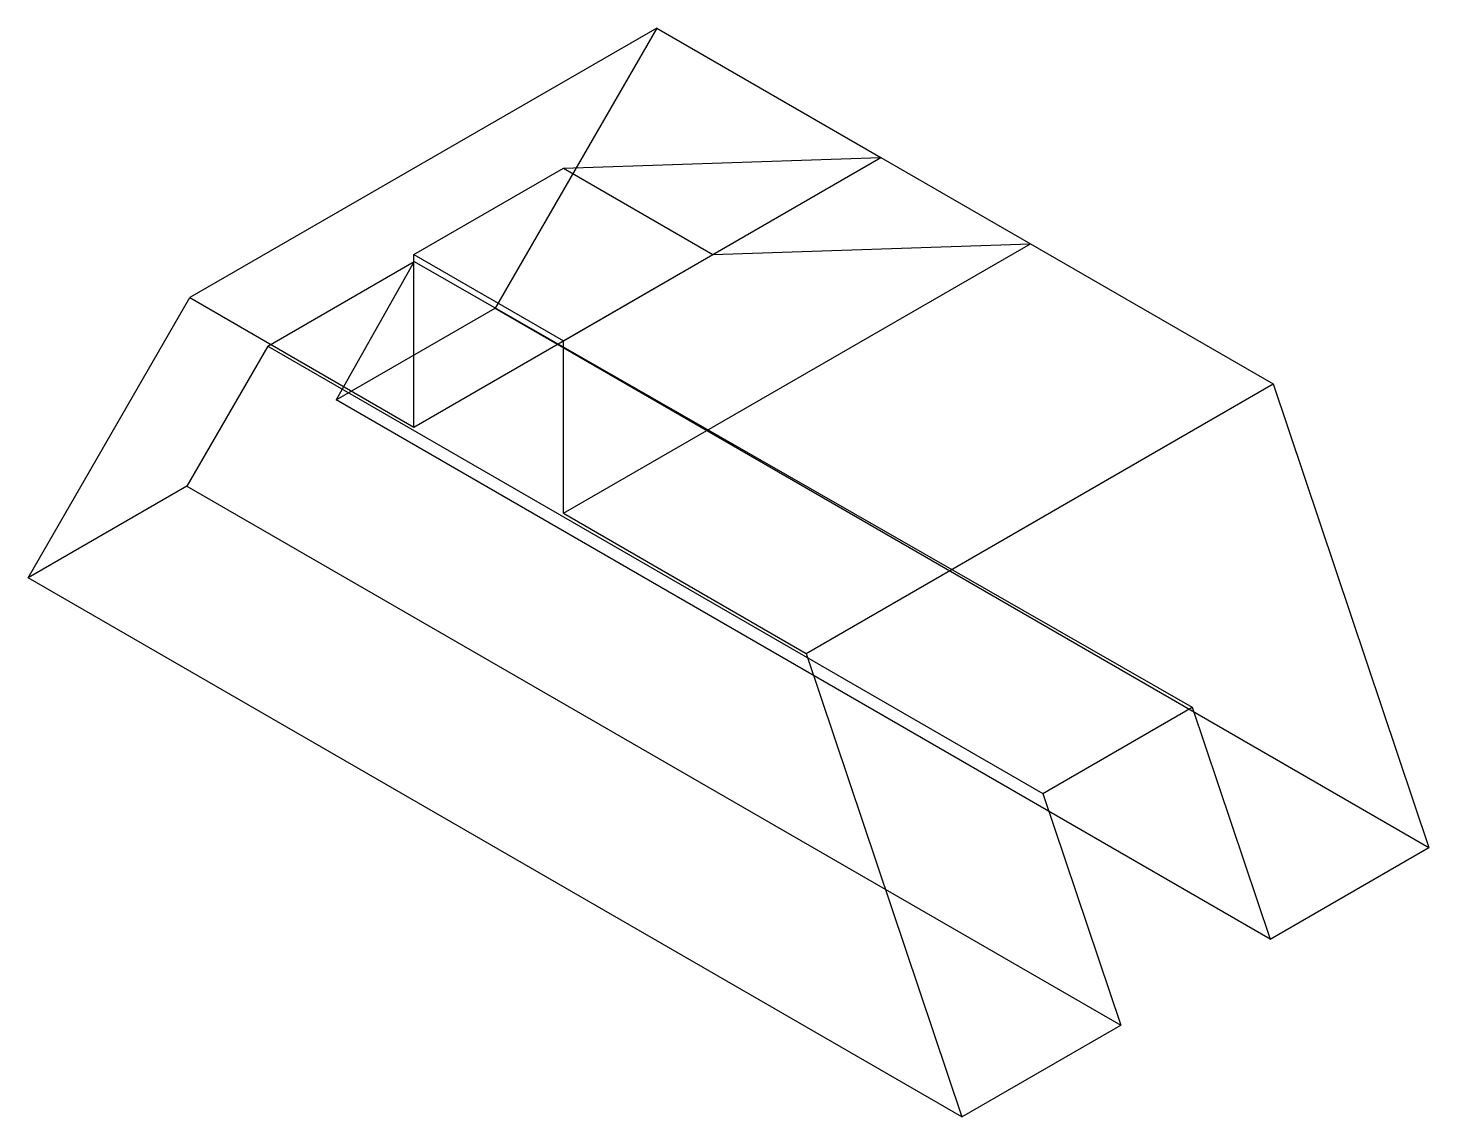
# Model space of a CAD drawing. Extents: x 1.8 to 66.7, y 1.2 to 51.7.
import ezdxf

# ---------------------------------------------------------------- set-up
doc = ezdxf.new("R2010")
doc.units = 0
for name, color, linetype in [('1', 7, 'CONTINUOUS'), ('RESULTADO', 7, 'CONTINUOUS'), ('TRAZOS', 7, 'CONTINUOUS')]:
    doc.layers.add(name, color=color, linetype=linetype)

msp = doc.modelspace()

# ---------------------------------------------------------------- linework, layer by layer
at = {"layer": '1', "color": 7, "linetype": 'CONTINUOUS'}
for p, q in [((41.328, 45.6885), (48.2562, 41.6885)), ((48.2562, 41.6885), (59.5145, 35.1885)), ((19.6856, 40.8631), (16.0744, 34.4481)), ((19.6856, 40.8631), (55.7645, 20.1933)), ((16.0744, 34.4481), (23.4356, 38.6981)), ((9.1462, 30.4481), (1.785, 26.1981)), ((59.3757, 9.4481), (66.7369, 13.6981)), ((45.0863, 1.1981), (52.4475, 5.4481))]:
    msp.add_line(p, q, dxfattribs=at)
at = {"layer": 'RESULTADO', "color": 7, "linetype": 'CONTINUOUS'}
for p, q in [((30.9356, 51.6885), (9.285, 39.1885)), ((30.9356, 51.6885), (41.328, 45.6885)), ((26.6055, 45.1885), (41.328, 45.6885)), ((19.6773, 41.1885), (26.6055, 45.1885)), ((26.6055, 45.1885), (33.5337, 41.1885)), ((26.6055, 29.1885), (48.2562, 41.6885)), ((33.5337, 41.1885), (48.2562, 41.6885)), ((19.6773, 33.1885), (19.6773, 41.1885)), ((19.6773, 41.1885), (26.6055, 37.1885)), ((26.6055, 37.1885), (33.5337, 41.1885)), ((1.785, 26.1981), (9.285, 39.1885)), ((9.285, 39.1885), (19.6773, 33.1885)), ((26.6055, 29.1885), (26.6055, 37.1885)), ((37.8638, 22.6885), (59.5145, 35.1885)), ((59.5145, 35.1885), (66.7369, 13.6981)), ((26.6055, 29.1885), (37.8638, 22.6885)), ((45.0863, 1.1981), (1.785, 26.1981)), ((37.8638, 22.6885), (45.0863, 1.1981)), ((48.8363, 16.1933), (55.7645, 20.1933)), ((55.7645, 20.1933), (59.3757, 9.4481)), ((48.8363, 16.1933), (52.4475, 5.4481))]:
    msp.add_line(p, q, dxfattribs=at)
at = {"layer": 'TRAZOS', "color": 7, "linetype": 'CONTINUOUS'}
for p, q in [((30.9356, 51.6885), (23.4356, 38.6981)), ((19.6773, 33.1885), (41.328, 45.6885)), ((12.8962, 36.9433), (19.6856, 40.8631)), ((23.4356, 38.6981), (66.7369, 13.6981)), ((12.8962, 36.9433), (9.1462, 30.4481)), ((12.8962, 36.9433), (48.8363, 16.1933)), ((59.3757, 9.4481), (16.0744, 34.4481)), ((9.1462, 30.4481), (52.4475, 5.4481))]:
    msp.add_line(p, q, dxfattribs=at)

doc.saveas('drawing.dxf')
